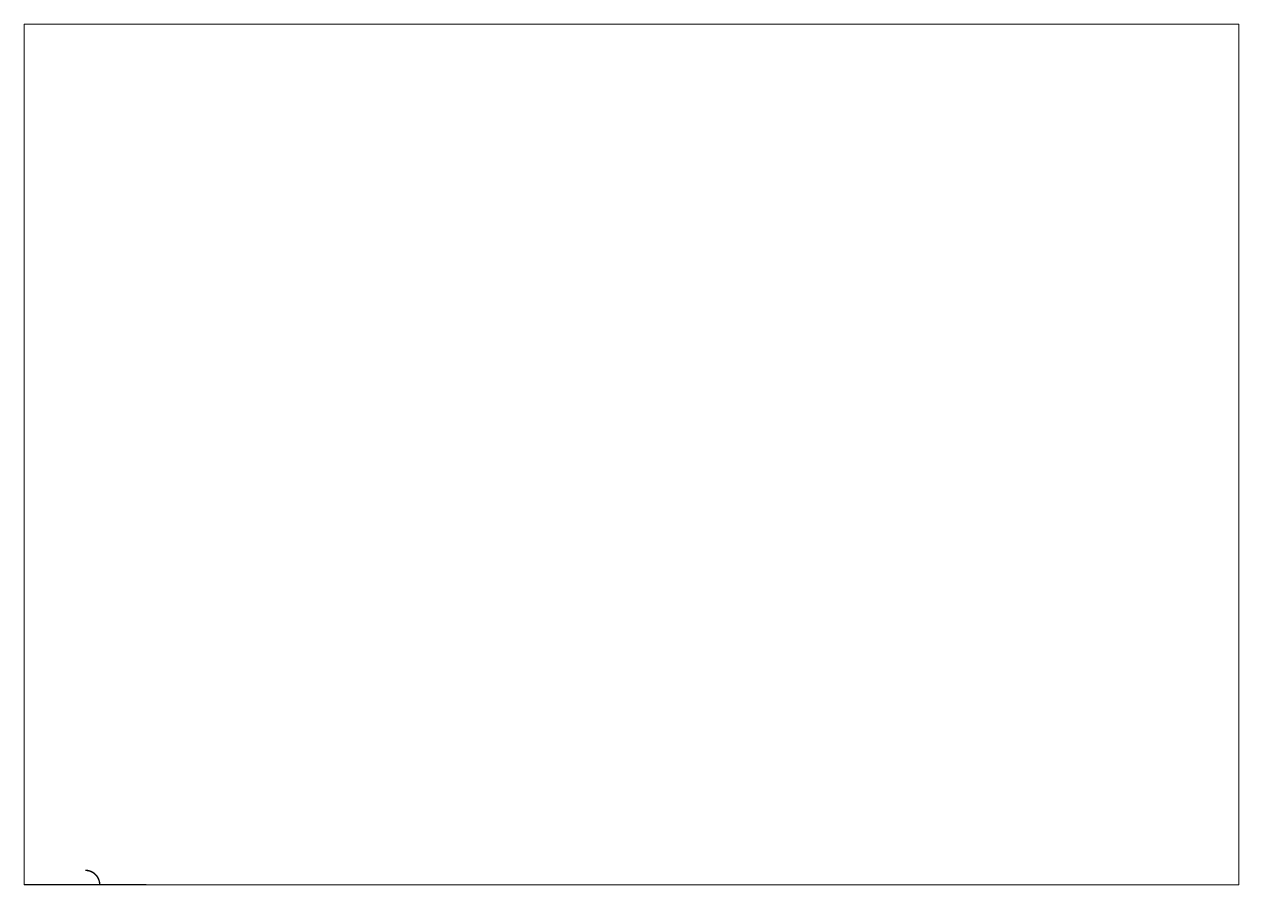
# Paper-space layout '布局1' of a CAD drawing. Extents: x 0 to 422, y 0 to 299.
# The model-space entities are those that its viewports show. They can reach past a viewport. Long polylines and large blocks are cut down to what shows.
import ezdxf

# ---------------------------------------------------------------- set-up
doc = ezdxf.new("R2010")
doc.units = 0
doc.linetypes.add('CONTINUOUS1', pattern=[0])
doc.layers.add('003_THICK', color=7, linetype='CONTINUOUS1')

msp = doc.modelspace()

# ---------------------------------------------------------------- linework, layer by layer
at = {"layer": '003_THICK', "const_width": 0.5}
msp.add_lwpolyline([(21.21, -5, 1), (21.21, 5, 1)], format="xyb", dxfattribs=at)
msp.add_lwpolyline([(0, 0), (42.42, 0)], dxfattribs=at)

psp = doc.layouts.new('布局1')

# ---------------------------------------------------------------- viewports
at = {"layer": '003_THICK'}
psp.add_viewport(center=(211, 149.5), size=(422, 299), view_center_point=(211, 149.5), view_height=299, dxfattribs=at)

doc.saveas('drawing.dxf')
